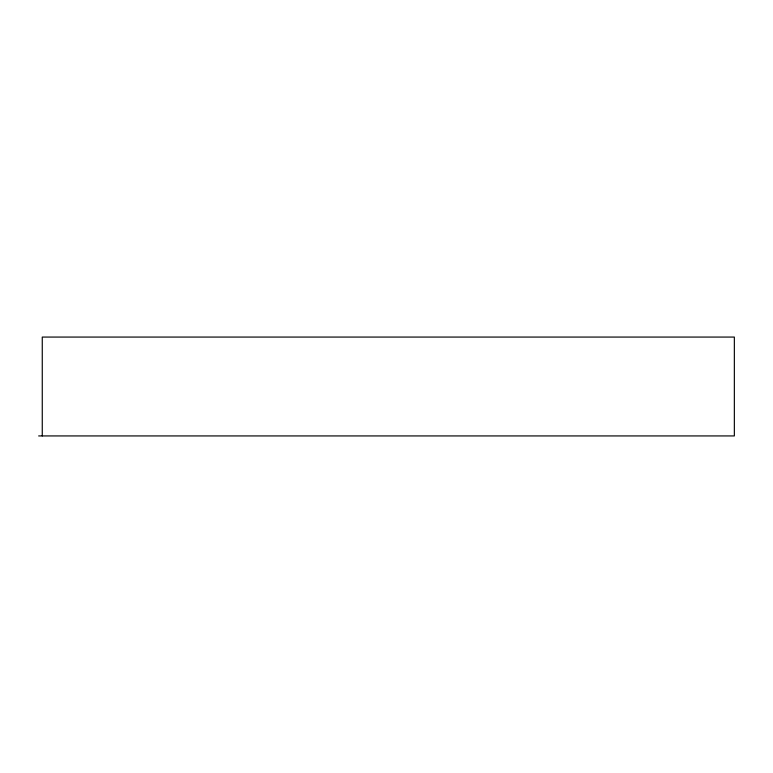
<?xml version="1.0" encoding="UTF-8"?>
<svg xmlns="http://www.w3.org/2000/svg" width="773" height="773" viewBox="0 0 773 773"><rect width="100%" height="100%" fill="white"/><g stroke="black" fill="none" stroke-linecap="round" stroke-linejoin="round"><path stroke-width="1.16" d="M38.65 435.933L734.35 435.933L734.35 337.067L42.264 337.067L42.264 435.933"/></g></svg>
